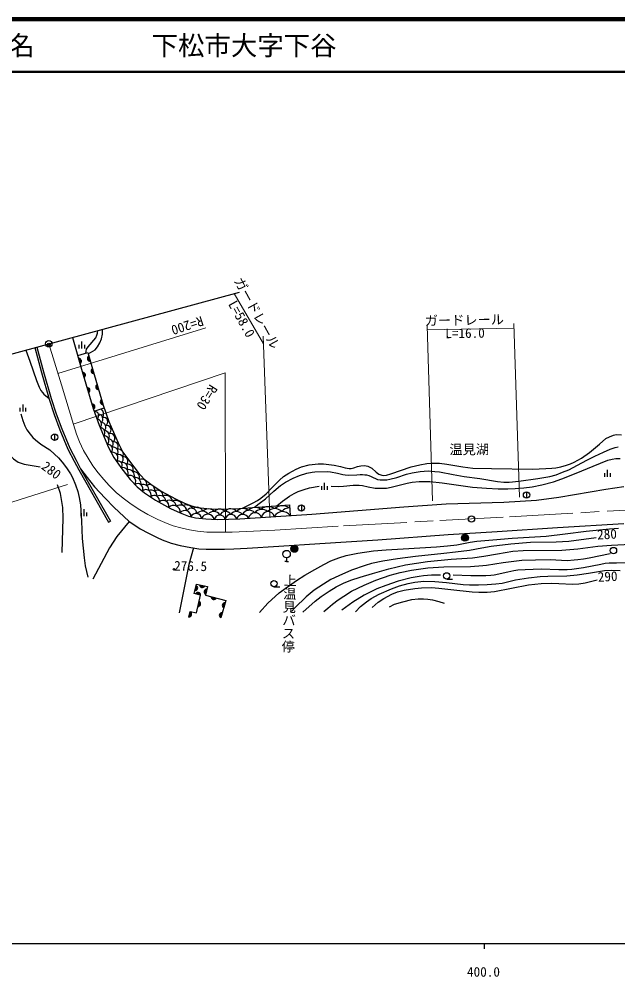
# Model space of a CAD drawing. Units: millimetres, scale not verified. Extents: x 40000 to 680000, y 20000 to 380000.
# Drawn here: x 379945 to 493279, y 198715 to 380000 of the extents above; entities that cross this region are included whole.
import ezdxf
from ezdxf.enums import TextEntityAlignment as Align

# ---------------------------------------------------------------- set-up
doc = ezdxf.new("R2010")
doc.units = ezdxf.units.MM
doc.header["$LTSCALE"] = 1000
doc.header["$PDMODE"] = 32
doc.header["$PDSIZE"] = 500
doc.linetypes.add('CHAIN', pattern=[18.5, 12, -1.5, 3.5, -1.5])
for name, color, linetype, lineweight in [('M-BGD', 7, 'Continuous', 25), ('M-BMK', 2, 'CHAIN', 13), ('M-BMK-OTRS', 5, 'Continuous', 25), ('M-BMK-SRVR', 3, 'Continuous', 25), ('M-STR-HTXT', 7, 'Continuous', 13), ('M-TTL', 2, 'Continuous', 140), ('M-TTL-BAND', 7, 'Continuous', 25), ('M-TTL-LINE', 7, 'Continuous', 50)]:
    doc.layers.add(name, color=color, linetype=linetype, lineweight=lineweight)
for name, color, linetype in [('M-BMK-HTXT', 7, 'Continuous'), ('M-OTRS', 6, 'Continuous'), ('M-TTL-TXT', 7, 'Continuous')]:
    doc.layers.add(name, color=color, linetype=linetype)
doc.styles.add('@ＭＳ ゴシック', font='')
doc.styles.add('ＭＳ ゴシック', font='')
doc.styles.get('@ＭＳ ゴシック').set_extended_font_data('@MS Gothic')
doc.styles.get('ＭＳ ゴシック').set_extended_font_data('MS Gothic')

msp = doc.modelspace()

# ---------------------------------------------------------------- hatches: boundary and pattern name
at = {"layer": 'M-BGD'}
for points in [[(391470, 314795, 0.82183), (391202, 315749)], [(393148, 316218, 0.82183), (393416, 315264)], [(393817, 313837, 0.82183), (394100, 312887)], [(392231, 312156, 0.82183), (391948, 313106)], [(393078, 309307, 0.82183), (392795, 310257)], [(394709, 310840, 0.82183), (394991, 309890)], [(394012, 306183, 0.82183), (393726, 307132)], [(395561, 307972, 0.82183), (395848, 307023)], [(464991, 281836, 1), (463691, 281836, 0.41421), (464341, 281186, 0.41421)], [(432690, 279725, 1), (431390, 279725, 0.41421), (432040, 279075, 0.41421)], [(413213, 271824, 0.82183), (413451, 272786)], [(414102, 272919, 0.82183), (415068, 272699)], [(415471, 272100, 0.82183), (415247, 271134)], [(414305, 270966, 0.82183), (413341, 271198)], [(416302, 270676, 0.82183), (417263, 270434)], [(413787, 268811, 0.82183), (414012, 269776)], [(418945, 269552, 0.82183), (418665, 268602)], [(412058, 266826, 0.82183), (412302, 267786)], [(418387, 267659, 0.82183), (418106, 266709)]]:
    msp.add_hatch(color=256, dxfattribs=at).paths.add_polyline_path(points)

# ---------------------------------------------------------------- linework, layer by layer
for p, q in [((391289, 317685), (391289, 318382)), ((391822, 317685), (391822, 319013)), ((392356, 317685), (392356, 318382)), ((391037, 316338), (392962, 316879)), ((380164, 305704), (380164, 306401)), ((380698, 305704), (380698, 307032)), ((381231, 305704), (381231, 306401)), ((394155, 305771), (396045, 306426)), ((386652, 301472), (386652, 300272)), ((391576, 294883), (397210, 284960)), ((490798, 293369), (490798, 294065)), ((491331, 293369), (491331, 294697)), ((491865, 293369), (491865, 294065)), ((437754, 290880), (437754, 292208)), ((437220, 290880), (437220, 291576)), ((438287, 290880), (438287, 291576)), ((475998, 290531), (475998, 289331)), ((391707, 285929), (391707, 286625)), ((392240, 285929), (392240, 287257)), ((392774, 285929), (392774, 286625)), ((431101, 288037), (431235, 286042)), ((433368, 288056), (433368, 286856)), ((396862, 284763), (397210, 284960)), ((430572, 278044), (430572, 277344)), ((430572, 277344), (430222, 277344)), ((430572, 277344), (430922, 277344)), ((460885, 274017), (462008, 274017)), ((428178, 272531), (429301, 272531))]:
    msp.add_line(p, q, dxfattribs=at)
for points in [[(392546, 316762), (392684, 317527), (393011, 317990), (393410, 318413), (394113, 319238), (394433, 319684), (394648, 320155), (394752, 320562), (394838, 321062)], [(393022, 316666), (394307, 317421), (394807, 317953), (395246, 318704), (395543, 319501), (395715, 320362), (395754, 321310)], [(390072, 319770), (391896, 313281), (393975, 306291), (395070, 303130), (396857, 298943), (397864, 297005), (399214, 295119), (400946, 292870), (402266, 291474), (403672, 290335), (405774, 288944), (408607, 287385), (410442, 286527), (411982, 285950), (413317, 285609), (415285, 285387), (417417, 285268), (421710, 285401), (435378, 286320), (452786, 287701), (460779, 288269), (471726, 288582), (477867, 288937), (482119, 289503), (490977, 291048), (494424, 291549)], [(381203, 317366), (381947, 315260), (383238, 311593), (383741, 310331), (384079, 309706), (384345, 309328), (384642, 309000), (384980, 308703), (385583, 308260)], [(382901, 317827), (384160, 313139), (385643, 308055), (386569, 305146), (387638, 302285), (389171, 298630), (390360, 296306), (391239, 294666), (396862, 284763)], [(383287, 317931), (384545, 313247), (386025, 308171), (386947, 305276), (388010, 302432), (389534, 298799), (390714, 296492), (391576, 294883), (392827, 293246), (394210, 291442), (396207, 289302), (397903, 287578), (399745, 285866), (400796, 284930), (401845, 284222), (402866, 283551), (404458, 282686), (406061, 281893), (407043, 281417), (408739, 280799), (410394, 280387), (412436, 280015), (413962, 279756), (415375, 279673), (418818, 279698), (420585, 279721), (423107, 279868), (429094, 280233), (436869, 280723), (447874, 281455), (461174, 282452), (470463, 283040), (481872, 283790), (494406, 284540)], [(392962, 316879), (393817, 313837), (395879, 306904), (396937, 303851), (398667, 299798), (399573, 298053), (400820, 296311), (402469, 294171), (403628, 292945), (404856, 291950), (406810, 290657), (409513, 289169), (411218, 288372), (412582, 287861), (413678, 287580), (415453, 287380), (417442, 287270), (421612, 287399), (431101, 288037)], [(372404, 308795), (374054, 307838), (374650, 307243), (375381, 306404), (376098, 305065), (376786, 303267), (377153, 302188), (377398, 300585), (377656, 298969), (377901, 298060), (378227, 297381), (378852, 296742), (379776, 296118), (380917, 295765), (383893, 295249)], [(380268, 305313), (380659, 304026), (381046, 302991), (381423, 302279), (382010, 301456), (382547, 300809), (383070, 300354), (384074, 299577), (385735, 298454), (386639, 297684), (387387, 296932), (388119, 296109), (388883, 295088), (389651, 293904), (390024, 293222), (390607, 291869), (391041, 290592), (391331, 289440), (391549, 288041), (391722, 284975), (391873, 281670), (392221, 278048), (392465, 276487), (392952, 274403)], [(422229, 287441), (423640, 288109), (424257, 288421), (425062, 288889), (425688, 289300), (426698, 290166), (427897, 291401), (429212, 292706), (429998, 293412), (430973, 294073), (432353, 294809), (433390, 295238), (434856, 295631), (436546, 295837), (437574, 295819), (439554, 295577), (440752, 295318), (441637, 295050), (442388, 294943), (442799, 294934), (443309, 295068), (443988, 295318), (444632, 295461), (445338, 295488), (445934, 295353), (446444, 295157), (446685, 295005), (447552, 294246), (448017, 293879), (448589, 293701), (449009, 293629), (449510, 293709), (450288, 293915), (454141, 295228), (455808, 295650), (457113, 295891), (457900, 295936), (459509, 295936), (460898, 295757), (463920, 295238), (465806, 295015), (469361, 294961), (477106, 294831), (479624, 294923), (480800, 294986), (481536, 295084), (482498, 295282), (483567, 295578), (484303, 295847), (485012, 296144), (486388, 296918), (487887, 297959), (489826, 299547), (491023, 300599), (491687, 300958), (492477, 301236), (492944, 301353), (493976, 301344)], [(424476, 287592), (425381, 288293), (426597, 289214), (428142, 290635), (429413, 291724), (430382, 292368), (431803, 293139), (432994, 293645), (434401, 294078), (435415, 294255), (435896, 294330), (438282, 294355), (438868, 294305), (440180, 294078), (441198, 293812), (441646, 293729), (442251, 293699), (443842, 293734), (444527, 293793), (444915, 293788), (445363, 293774), (445703, 293729), (446113, 293625), (446561, 293457), (447806, 292853), (448289, 292769), (449524, 292803), (450087, 292892), (451411, 293236), (453281, 293866), (454332, 294118), (455872, 294359), (456620, 294448), (457428, 294477), (458627, 294394), (459488, 294280), (462131, 293794), (464186, 293454), (467183, 293055), (470477, 292493), (471722, 292372), (472724, 292381), (474551, 292563), (478122, 293038), (480382, 293428), (481590, 293745), (482829, 294220), (484005, 294683), (485627, 295561), (487423, 296511), (488937, 297263), (490591, 298063), (491838, 298619), (492782, 298935), (493362, 299044)], [(439040, 291574), (440331, 291543), (441346, 291627), (443179, 291765), (444302, 291765), (444932, 291704), (446032, 291490), (447368, 291238), (448598, 291200), (449491, 291230), (450349, 291400), (453373, 292178), (454358, 292369), (455663, 292487), (457688, 292495), (459998, 292217), (463558, 291698), (465791, 291412), (468421, 291188), (470600, 291095), (472480, 291118), (473841, 291157), (475482, 291313), (477074, 291483), (478906, 291861), (481102, 292441), (482656, 293005), (485368, 294032), (488618, 295357), (491400, 296538), (492188, 296708), (492907, 296816), (493722, 296809)], [(388113, 279069), (388254, 285571), (388183, 287582), (387973, 289102), (387786, 290201), (387177, 291838)], [(428746, 287879), (429817, 288745), (431097, 289725), (432006, 290227), (432747, 290562), (433895, 290980), (434924, 291267), (436718, 291590)], [(400796, 284930), (398446, 282073), (397074, 279924), (393923, 274022)], [(425416, 267681), (427003, 269447), (429142, 271375), (432441, 273732), (434046, 274723), (435921, 275850), (437596, 276789), (438946, 277468), (440474, 278030), (441875, 278479), (444049, 278933), (447023, 279355), (449446, 279547), (452632, 279726), (458969, 280091), (461010, 280278), (462781, 280475), (465309, 281005), (466615, 281210), (469595, 281470), (473260, 281730), (479703, 282133), (483290, 282554), (487263, 283091), (491705, 283529), (493379, 283628)], [(489166, 281790), (484006, 281097), (481605, 281014), (476749, 280906), (473010, 280596), (469307, 280178), (467560, 279855), (465195, 279425), (462555, 279091), (460328, 278838), (454989, 278277), (451590, 277833), (448783, 277379), (446645, 276950), (445435, 276600), (442855, 275693), (440442, 274655), (438958, 273913), (437549, 273066), (435805, 271908), (434287, 270651), (432101, 268550), (431475, 267885)], [(412967, 279925), (412063, 276790), (410226, 267613)], [(433669, 267769), (435963, 269860), (437131, 270731), (438639, 271728), (439956, 272567), (441350, 273261), (442731, 273834), (444474, 274397), (446811, 275065), (449902, 275936), (453083, 276726), (457246, 277309), (461722, 277757), (465748, 278054), (467899, 278320), (470523, 278798), (473412, 279276), (475334, 279435), (482701, 279510), (485679, 279754), (489481, 280221), (492073, 280444), (496856, 280710)], [(437635, 267855), (438388, 268498), (439265, 269279), (440329, 270074), (441400, 270765), (442858, 271702), (445233, 272858), (447435, 273802), (450153, 274756), (452064, 275277), (454214, 275700), (457289, 276125), (460353, 276304), (465355, 276378), (467752, 276549), (468399, 276646), (471553, 277137), (475105, 277568), (477708, 277672), (480485, 277695), (483713, 277553), (484980, 277628), (485716, 277709), (486802, 277865), (487880, 278059), (491794, 278833)], [(443598, 267814), (444570, 268797), (445717, 269677), (446586, 270303), (448093, 271125), (450458, 272191), (451956, 272762), (453555, 273179), (454819, 273399), (456558, 273596), (458648, 273573), (460827, 273388), (463992, 272971), (465179, 272924), (466929, 272912), (468517, 272982), (470154, 273086), (471372, 273260), (473922, 273862), (476348, 274269), (478573, 274512), (480022, 274570), (483650, 274628), (485602, 274801), (487747, 275148), (490784, 275611), (492140, 275681), (493722, 275624)], [(497737, 277074), (493016, 277053), (491622, 277020), (490906, 276955), (490070, 276792), (486792, 276131), (484589, 275849), (483684, 275772), (482121, 275772), (478768, 275870), (475755, 275772), (474377, 275696), (473563, 275576), (472456, 275305), (469892, 274773), (469241, 274665), (468308, 274610), (465421, 274610), (462085, 274773)], [(459711, 274752), (457976, 274743), (456459, 274604), (455638, 274489), (454156, 274227), (451697, 273617), (449349, 272806), (447666, 272153), (445242, 270975), (443088, 269649), (441021, 268107)], [(446751, 268631), (447923, 269646), (448989, 270348), (450473, 271136), (451548, 271575), (452834, 271903), (454823, 272230), (456141, 272374), (457981, 272399), (459395, 272311), (461690, 272022), (465731, 271602), (466952, 271517), (468524, 271531), (469941, 271672), (473142, 272317), (476342, 272907), (478746, 273175), (480711, 273259), (482114, 273147), (484675, 273077), (485895, 273133), (487074, 273302), (489376, 273863)], [(412058, 266826), (412332, 267902), (413513, 267633), (414290, 270970), (413074, 271262), (413517, 273053), (415582, 272582), (415205, 270951), (419072, 269980), (418101, 266692)], [(450045, 268778), (451024, 269248), (452556, 269729), (454251, 270131), (455496, 270266), (456463, 270266), (457314, 270211), (458193, 270076), (459374, 269791), (460397, 269439)]]:
    msp.add_lwpolyline(points, dxfattribs=at)
for centre, radius in [((386652, 300872), 600), ((475998, 289931), 600), ((433368, 287456), 600), ((464341, 281836), 650), ((430572, 278744), 700), ((432040, 279725), 650), ((492445, 279419), 600), ((409242, 275866), 150), ((460885, 274617), 600), ((428178, 273131), 600)]:
    msp.add_circle(centre, radius, dxfattribs=at)
for centre, radius, start, end in [((391242, 315246), 505, 296.87539, 94.53358), ((393376, 315767), 505, 116.87539, 274.53358), ((394052, 313390), 505, 117.73088, 275.38907), ((391996, 312603), 505, 297.73088, 95.38907), ((392843, 309754), 505, 297.73088, 95.38907), ((394944, 310393), 505, 117.73088, 275.38907), ((393775, 306629), 505, 297.96465, 95.62284), ((395798, 307526), 505, 117.983, 275.64119), ((394191, 304942), 829, 305.74159, 92.49064), ((394915, 304335), 881, 309.76927, 86.14717), ((394791, 305262), 1164, 325.73019, 55.37247), ((395886, 303794), 823, 300.3728, 99.25961), ((394597, 303332), 940, 315.37143, 85.2023), ((395460, 302753), 905, 314.00203, 88.79395), ((396504, 302274), 834, 299.48736, 104.01254), ((395226, 301735), 937, 318.66645, 87.56768), ((396020, 300188), 932, 310.7226, 95.51153), ((396004, 301085), 1022, 328.6993, 85.2814), ((397171, 300694), 892, 306.31667, 106.70835), ((396720, 298594), 892, 315.92264, 95.95264), ((396834, 299619), 936, 317.32802, 87.34674), ((397859, 299129), 860, 320.27913, 100.65124), ((397613, 296962), 1044, 318.30218, 103.98305), ((397725, 298051), 955, 324.89835, 102.23653), ((398821, 296712), 850, 305.44422, 111.7193), ((398686, 297592), 1001, 331.74604, 99.49664), ((398701, 295579), 754, 317.19155, 114.16912), ((399576, 295150), 908, 330.40132, 106.77456), ((399737, 296321), 816, 312.17408, 102.05532), ((400543, 294758), 993, 336.88496, 105.06614), ((399541, 294068), 1040, 329.18936, 106.01863), ((400611, 293557), 1171, 345.4771, 102.15914), ((401554, 293168), 1204, 345.00648, 94.66469), ((400911, 292536), 1107, 326.72848, 115.50262), ((401796, 292021), 1244, 351.97806, 92.34853), ((402379, 291116), 977, 333.20238, 123.76236), ((403133, 291977), 972, 345.35687, 115.31206), ((403448, 290874), 1061, 354.38885, 113.40565), ((404607, 290892), 995, 347.45504, 122.44341), ((403936, 289959), 991, 336.29144, 133.66151), ((404959, 289791), 1080, 355.04231, 114.91129), ((406132, 289835), 1006, 351.09389, 123.34482), ((405526, 288870), 971, 342.11372, 134.71761), ((406563, 288640), 1182, 6.58129, 116.50737), ((407220, 287848), 1061, 345.50408, 136.17872), ((407748, 288619), 1229, 7.61906, 120.40259), ((408358, 287558), 1367, 10.21919, 117.03747), ((409550, 287428), 1475, 19.46417, 113.32139), ((409136, 286620), 1310, 355.93365, 132.68788), ((410431, 286724), 1299, 9.79036, 124.05982), ((411351, 285905), 1101, 356.13408, 145.58428), ((411552, 286451), 1590, 35.38584, 112.60471), ((412572, 286380), 1030, 2.16562, 146.73401), ((413417, 285358), 1077, 6.33692, 153.96435), ((413562, 286338), 1256, 23.96003, 124.60313), ((414616, 285444), 1407, 36.20571, 136.15158), ((415785, 285778), 1517, 43.92122, 135.15475), ((416790, 285588), 1246, 25.39883, 146.51294), ((417885, 285818), 1428, 43.26979, 134.8336), ((419003, 285587), 1212, 33.52283, 153.80195), ((420012, 285905), 1406, 38.67725, 140.64595), ((421101, 285398), 1386, 37.51796, 141.72258), ((422306, 285905), 1484, 48.69995, 143.70678), ((423480, 285602), 1432, 42.16988, 153.44086), ((424608, 285638), 1913, 54.80395, 133.73123), ((424627, 285291), 1275, 17.70824, 169.98313), ((425859, 285539), 1669, 48.00608, 142.14667), ((427119, 285490), 2216, 56.82782, 129.44026), ((427057, 285560), 1222, 13.29302, 174.39835), ((428328, 285444), 1901, 44.44434, 135.37176), ((429803, 285019), 1760, 35.51884, 152.17254), ((429759, 285693), 2184, 54.58972, 130.82891), ((430991, 285900), 1572, 84.59728, 146.20014), ((415658, 285024), 1255, 12.59985, 158.87013), ((417925, 285051), 1071, 14.3253, 166.67889), ((420047, 285162), 1095, 11.64535, 171.9076), ((422269, 285047), 1197, 22.9159, 163.6914), ((413237, 272329), 505, 267.26833, 64.92652), ((414607, 272905), 505, 178.31783, 335.97602), ((415454, 271595), 505, 88.14429, 245.80248), ((413800, 270987), 505, 357.66643, 155.32462), ((416806, 270650), 505, 177.07732, 334.73551), ((413804, 269315), 505, 268.05432, 65.71251), ((418899, 269050), 505, 84.73048, 242.38867), ((412085, 267330), 505, 266.86491, 64.5231), ((418340, 267157), 505, 84.73048, 242.38867)]:
    msp.add_arc(centre, radius, start, end, dxfattribs=at)
at = {"layer": 'M-BMK'}
msp.add_lwpolyline([(385562, 318548), (387956, 310781), (390204, 303240), (390801, 301460), (391366, 300006), (392150, 298361), (392995, 296906), (393915, 295470), (394872, 294137), (395968, 292850), (396999, 291713), (398327, 290414), (399661, 289322), (401144, 288169), (402798, 287117), (404280, 286265), (406204, 285279), (407934, 284555), (409129, 284099), (410535, 283698), (412172, 283349), (413734, 283101), (415499, 282890), (420240, 282867), (428361, 283242), (441355, 284101), (459601, 285080), (472789, 285774), (494794, 287083)], dxfattribs=at)
at = {"layer": 'M-BMK-OTRS'}
msp.add_line((364460, 312829), (421668, 328332), dxfattribs=at)
at = {"layer": 'M-BMK-SRVR'}
for centre in [(385562, 318548), (465567, 285394)]:
    msp.add_circle(centre, 600, dxfattribs=at)
at = {"layer": 'M-OTRS'}
msp.add_point((385584, 318405), dxfattribs=at)
at = {"layer": 'M-STR-HTXT'}
for p, q in [((420674, 328063), (426174, 318524)), ((387289, 312945), (415294, 321599)), ((458171, 288792), (457194, 322018)), ((457217, 321216), (473610, 321475)), ((473579, 322382), (474682, 289507)), ((426118, 319990), (427423, 285785)), ((390167, 303363), (418962, 313022)), ((418978, 282873), (418962, 313022)), ((375345, 287576), (389104, 291902))]:
    msp.add_line(p, q, dxfattribs=at)
at = {"layer": 'M-TTL'}
msp.add_line((680000, 380000), (40000, 380000), dxfattribs=at)
at = {"layer": 'M-TTL-BAND'}
for p, q in [((40000, 205000), (579000, 205000)), ((468000, 205000), (468000, 204000))]:
    msp.add_line(p, q, dxfattribs=at)
at = {"layer": 'M-TTL-LINE'}
msp.add_line((40000, 370000), (680000, 370000), dxfattribs=at)

# ---------------------------------------------------------------- texts
at = {"layer": 'M-BGD', "style": 'ＭＳ ゴシック'}
for s, rotation, p in [('280', 323.291, (383676, 294556)), ('280', 2.955, (489429, 280938)), ('276.5', 359.001, (409262, 275075)), ('290', 3.059, (489557, 272932))]:
    msp.add_text(s, height=1833, rotation=rotation, dxfattribs=at).set_placement(p, align=Align.BOTTOM_LEFT)
at = {"layer": 'M-BMK-HTXT'}
for s, rotation, style, p in [('温見湖', 0.236, 'ＭＳ ゴシック', (461401, 297069)), ('上温見バス停', 268.199, '@ＭＳ ゴシック', (429810, 275044))]:
    msp.add_text(s, height=1833, rotation=rotation, dxfattribs=dict(at, style=style)).set_placement(p, align=Align.BOTTOM_LEFT)
at = {"layer": 'M-STR-HTXT', "style": 'ＭＳ ゴシック'}
for s, rotation, p in [('ガードレール', 298.856, (420061, 330231)), ('L=58.0', 298.963, (418970, 325818)), ('R=200', 198.166, (414291, 324354)), ('ガードレール', 1.021, (456756, 321453)), ('L=16.0', 0.731, (460629, 319053)), ('R=30', 237.995, (415600, 311304))]:
    msp.add_text(s, height=1833, rotation=rotation, dxfattribs=at).set_placement(p, align=Align.BOTTOM_LEFT)
at = {"layer": 'M-TTL-BAND', "style": 'ＭＳ ゴシック'}
msp.add_text('400.0', height=1833, dxfattribs=at).set_placement((467844, 198195), align=Align.BOTTOM_CENTER)
at = {"layer": 'M-TTL-TXT', "style": 'ＭＳ ゴシック'}
for s, p in [('地 名', (370380, 375000)), ('下松市大字下谷', (405024, 375000))]:
    msp.add_text(s, height=3666, dxfattribs=at).set_placement(p, align=Align.MIDDLE_LEFT)

doc.saveas('drawing.dxf')
